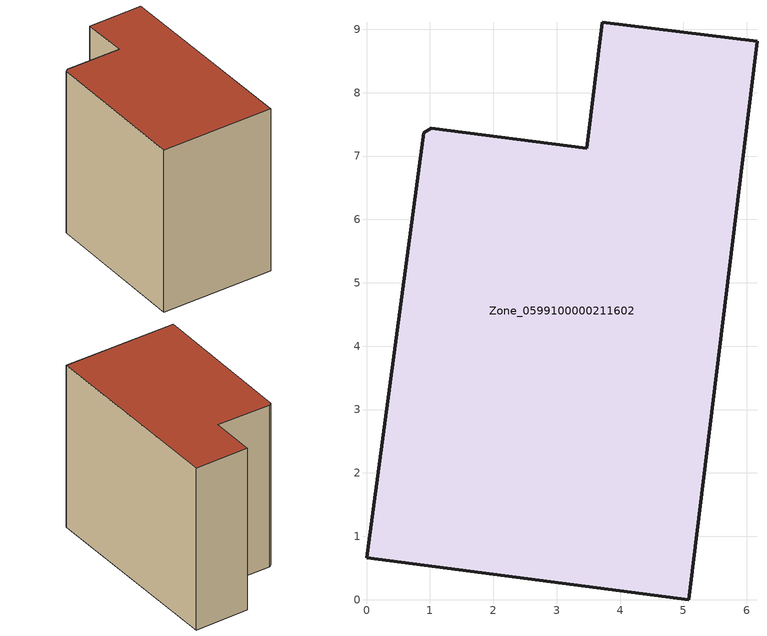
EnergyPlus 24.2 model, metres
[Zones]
Zone_0599100000211602
 floor ground (C_G): 0,0.66 0.9,7.37 1.02,7.44 3.47,7.12 3.72,9.11 6.16,8.81 5.08,0 z2.54
 wall outside (C_F): 0.9,7.37 0,0.66 5.08,0 6.16,8.81 3.72,9.11 3.47,7.12 1.02,7.44 0.9,7.37 z2.54:10.21
 roof outside (C_R): 6.16,8.81 3.72,9.11 3.47,7.12 1.02,7.44 0.9,7.37 0,0.66 5.08,0 z10.21
[BUILDING]
Pand.0599100000211602: North Axis=0; Terrain=City; Loads Convergence Tolerance Value=0.04; Temperature Convergence Tolerance Value=0.4; Solar Distribution=FullExterior; Maximum Number of Warmup Days=25; Minimum Number of Warmup Days=1
[Site:Location]
Rotterdam.The.Hague.AP_ZH_NLD Design_Conditions: Latitude=51.96; Longitude=4.45; Time Zone=1; Elevation=-4.5
[SITE:GROUNDTEMPERATURE:BUILDINGSURFACE]
18, 18, 18, 18, 18, 18, 18, 18, 18, 18, 18, 18
[MATERIAL] Thermal Absorptance=0.9; Solar Absorptance=0.7; Visible Absorptance=0.7
Name | Roughness | Thickness | Conductivity | Density | Specific Heat
G.TI.1946 | MediumSmooth | 0.15 | 1 | 540 | 1210
F.TI.1946 | Rough | 0.3 | 0.857143 | 1920 | 840
R.TI.1946 | MediumRough | 0.2 | 0.1 | 1500 | 1000
[CONSTRUCTION]
C_G: G.TI.1946
C_F: F.TI.1946
C_R: R.TI.1946
[ZONE]
Zone_0599100000211602: Type=1; Multiplier=1; Ceiling Height=Autocalculate; Volume=Autocalculate; Floor Area=autocalculate; Part of Total Floor Area=Yes
[ZONEINFILTRATION:DESIGNFLOWRATE]
Infil_Zone_0599100000211602: Zone or ZoneList or Space or SpaceList=Zone_0599100000211602; Schedule=AlwaysOn; Design Flow Rate Calculation Method=Flow/Area; Flow Rate per Floor Area=0.003; Constant Term Coefficient=1; Temperature Term Coefficient=0; Velocity Term Coefficient=0; Velocity Squared Term Coefficient=0
[HVACTEMPLATE:ZONE:IDEALLOADSAIRSYSTEM]
Zone_0599100000211602: Maximum Heating Supply Air Temperature=50; Minimum Cooling Supply Air Temperature=13; Maximum Heating Supply Air Humidity Ratio=0.0156; Minimum Cooling Supply Air Humidity Ratio=0.0077; Heating Limit=NoLimit; Cooling Limit=NoLimit; Dehumidification Control Type=ConstantSensibleHeatRatio; Cooling Sensible Heat Ratio=0.7; Dehumidification Setpoint=60; Humidification Control Type=None; Humidification Setpoint=30; Outdoor Air Method=None; Outdoor Air Flow Rate per Person=0.00944; Outdoor Air Flow Rate per Zone Floor Area=0; Outdoor Air Flow Rate per Zone=0; Demand Controlled Ventilation Type=None; Outdoor Air Economizer Type=NoEconomizer; Heat Recovery Type=None; Sensible Heat Recovery Effectiveness=0.7; Latent Heat Recovery Effectiveness=0.65
[ZONECONTROL:THERMOSTAT]
ThermostatControl_Zone_0599100000211602: Zone or ZoneList=Zone_0599100000211602; Control Type Schedule=DualSetpointControlType; Control 1=Thermostat_Zone_0599100000211602; Temperature Difference Between Cutout And Setpoint=0
[THERMOSTATSETPOINT:DUALSETPOINT]
Thermostat_Zone_0599100000211602: Heating Setpoint Temperature Schedule=HeatingSetpoint_Zone_0599100000211602; Cooling Setpoint Temperature Schedule=CoolingSetpoint_Zone_0599100000211602
[SCHEDULE:COMPACT]
HeatingSetpoint_Zone_0599100000211602: Through: 12/31, For: AllDays, Until: 24:00, 21
CoolingSetpoint_Zone_0599100000211602: Through: 12/31, For: AllDays, Until: 24:00, 24
DualSetpointControlType: Through: 12/31, For: AllDays, Until: 24:00, 4
AlwaysOn: Through: 12/31, For: AllDays, Until: 24:00, 1
